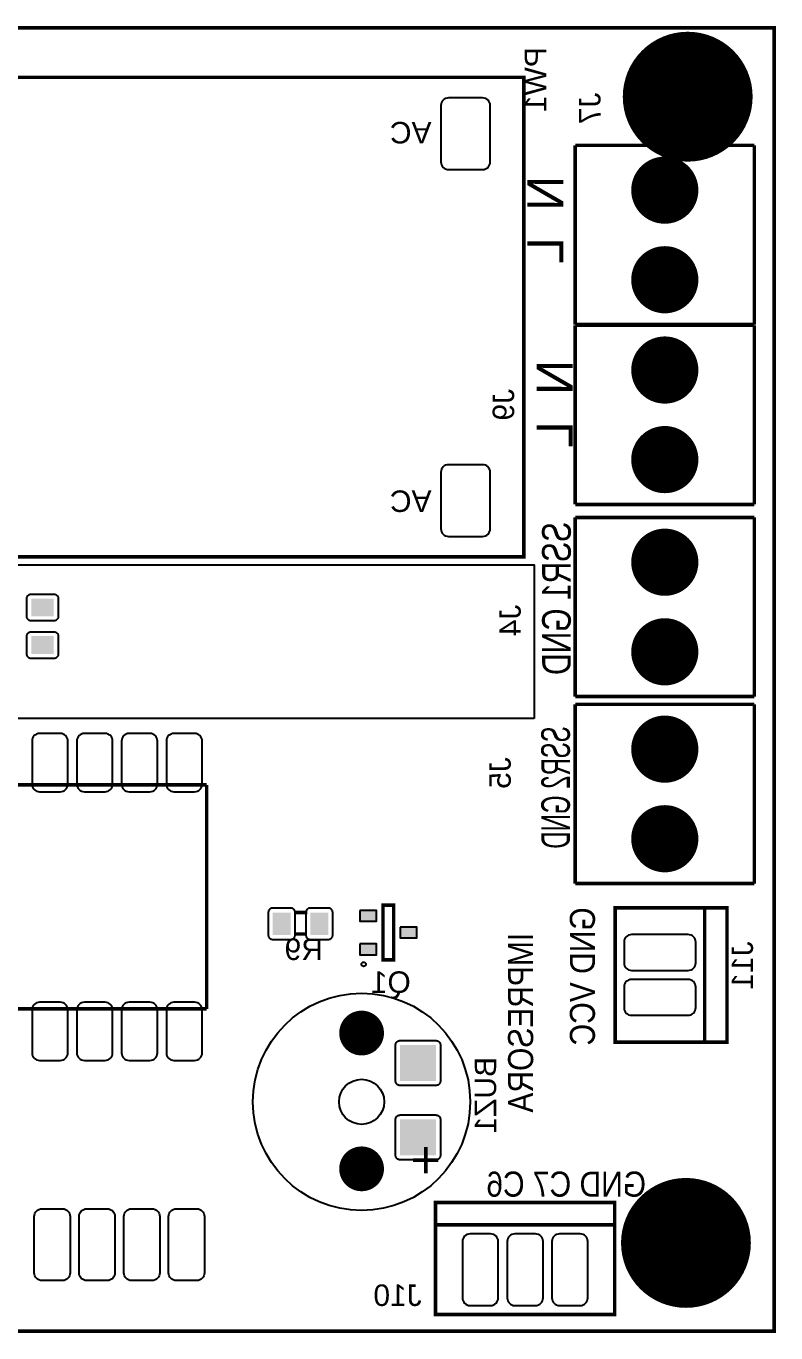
# Model space of a CAD drawing. Header units: inches. Extents: x -2.28 to 2.28, y -1.44 to 1.48.
# Drawn here: x 0.609 to 2.284, y -1.441 to 1.477 of the extents above; entities that cross this region are included whole.
import ezdxf

# ---------------------------------------------------------------- set-up
doc = ezdxf.new("R2010")
doc.units = ezdxf.units.IN
doc.layers.get('0').update_dxf_attribs({"linetype": 'CONTINUOUS'})

# ---------------------------------------------------------------- blocks, each defined once
blk = doc.blocks.new('RPAD')
blk.add_trace([(-0.5, -0.5), (-0.5, 0.5), (0.5, -0.5), (0.5, 0.5)])
blk = doc.blocks.new('EPAD')
at = {"const_width": 0.5}
blk.add_lwpolyline([(-0.25, 0, 1), (0.25, 0, 1)], format="xyb", close=True, dxfattribs=at)

msp = doc.modelspace()

# ---------------------------------------------------------------- linework, layer by layer
for points, const_width in [([(-2.271654, -1.436724), (2.279528, -1.436724), (2.279528, 1.472724), (-2.271654, 1.472724), (-2.271654, -1.436724)], 0.008), ([(-2.271654, -1.436724), (2.279528, -1.436724), (2.279528, 1.472724), (-2.271654, 1.472724), (-2.271654, -1.436724)], 0.008), ([(-2.271654, -1.436724), (2.279528, -1.436724), (2.279528, 1.472724), (-2.271654, 1.472724), (-2.271654, -1.436724)], 0.008), ([(-0.34252, 0.291622), (1.720472, 0.291622), (1.720472, 1.362488), (-0.34252, 1.362488), (-0.34252, 0.291622)], 0.008), ([(-0.34252, 0.291622), (1.720472, 0.291622), (1.720472, 1.362488), (-0.34252, 1.362488), (-0.34252, 0.291622)], 0.008), ([(-0.34252, 0.291622), (1.720472, 0.291622), (1.720472, 1.362488), (-0.34252, 1.362488), (-0.34252, 0.291622)], 0.008), ([(2.235433, 1.21052), (1.835433, 1.21052)], 0.008), ([(1.835433, 0.81052), (1.835433, 1.21052)], 0.008), ([(2.235433, 1.21052), (1.835433, 1.21052)], 0.008), ([(1.835433, 0.81052), (1.835433, 1.21052)], 0.008), ([(2.235433, 1.21052), (1.835433, 1.21052)], 0.008), ([(1.835433, 0.81052), (1.835433, 1.21052)], 0.008), ([(2.235433, 0.81052), (2.235433, 1.21052)], 0.008), ([(2.235433, 0.81052), (2.235433, 1.21052)], 0.008), ([(2.235433, 0.81052), (2.235433, 1.21052)], 0.008), ([(2.235433, 0.81052), (1.835433, 0.81052)], 0.008), ([(2.235433, 0.81052), (1.835433, 0.81052)], 0.008), ([(2.235433, 0.81052), (1.835433, 0.81052)], 0.008), ([(2.235433, 0.808945), (1.835433, 0.808945)], 0.008), ([(1.835433, 0.408945), (1.835433, 0.808945)], 0.008), ([(2.235433, 0.808945), (1.835433, 0.808945)], 0.008), ([(1.835433, 0.408945), (1.835433, 0.808945)], 0.008), ([(2.235433, 0.808945), (1.835433, 0.808945)], 0.008), ([(1.835433, 0.408945), (1.835433, 0.808945)], 0.008), ([(2.235433, 0.408945), (2.235433, 0.808945)], 0.008), ([(2.235433, 0.408945), (2.235433, 0.808945)], 0.008), ([(2.235433, 0.408945), (2.235433, 0.808945)], 0.008), ([(2.235433, 0.408945), (1.835433, 0.408945)], 0.008), ([(2.235433, 0.408945), (1.835433, 0.408945)], 0.008), ([(2.235433, 0.408945), (1.835433, 0.408945)], 0.008), ([(1.835433, 0.379811), (2.235433, 0.379811)], 0.008), ([(1.835433, 0.379811), (1.835433, -0.020189)], 0.008), ([(1.835433, 0.379811), (2.235433, 0.379811)], 0.008), ([(1.835433, 0.379811), (1.835433, -0.020189)], 0.008), ([(1.835433, 0.379811), (2.235433, 0.379811)], 0.008), ([(1.835433, 0.379811), (1.835433, -0.020189)], 0.008), ([(2.235433, 0.379811), (2.235433, -0.020189)], 0.008), ([(2.235433, 0.379811), (2.235433, -0.020189)], 0.008), ([(2.235433, 0.379811), (2.235433, -0.020189)], 0.008), ([(1.835433, -0.020189), (2.235433, -0.020189)], 0.008), ([(1.835433, -0.020189), (2.235433, -0.020189)], 0.008), ([(1.835433, -0.020189), (2.235433, -0.020189)], 0.008), ([(1.835433, -0.037512), (2.235433, -0.037512)], 0.008), ([(1.835433, -0.037512), (1.835433, -0.437512)], 0.008), ([(1.835433, -0.037512), (2.235433, -0.037512)], 0.008), ([(1.835433, -0.037512), (1.835433, -0.437512)], 0.008), ([(1.835433, -0.037512), (2.235433, -0.037512)], 0.008), ([(1.835433, -0.037512), (1.835433, -0.437512)], 0.008), ([(2.235433, -0.037512), (2.235433, -0.437512)], 0.008), ([(2.235433, -0.037512), (2.235433, -0.437512)], 0.008), ([(2.235433, -0.037512), (2.235433, -0.437512)], 0.008), ([(-0.987795, -0.217433), (1.012205, -0.217433)], 0.008), ([(-0.987795, -0.217433), (1.012205, -0.217433)], 0.008), ([(-0.987795, -0.217433), (1.012205, -0.217433)], 0.008), ([(1.012205, -0.717433), (1.012205, -0.217433)], 0.008), ([(1.012205, -0.717433), (1.012205, -0.217433)], 0.008), ([(1.012205, -0.717433), (1.012205, -0.217433)], 0.008), ([(1.835433, -0.437512), (2.235433, -0.437512)], 0.008), ([(1.835433, -0.437512), (2.235433, -0.437512)], 0.008), ([(1.835433, -0.437512), (2.235433, -0.437512)], 0.008), ([(1.406157, -0.485937), (1.42978, -0.485937), (1.42978, -0.607984), (1.406157, -0.607984), (1.406157, -0.485937)], 0.007874), ([(1.406157, -0.485937), (1.42978, -0.485937), (1.42978, -0.607984), (1.406157, -0.607984), (1.406157, -0.485937)], 0.007874), ([(1.406157, -0.485937), (1.42978, -0.485937), (1.42978, -0.607984), (1.406157, -0.607984), (1.406157, -0.485937)], 0.007874), ([(1.924433, -0.791661), (2.174433, -0.791661), (2.174433, -0.491661), (1.924433, -0.491661), (1.924433, -0.791661)], 0.008), ([(1.924433, -0.791661), (2.174433, -0.791661), (2.174433, -0.491661), (1.924433, -0.491661), (1.924433, -0.791661)], 0.008), ([(1.924433, -0.791661), (2.174433, -0.791661), (2.174433, -0.491661), (1.924433, -0.491661), (1.924433, -0.791661)], 0.008), ([(2.124433, -0.791661), (2.124433, -0.491661)], 0.008), ([(2.124433, -0.791661), (2.124433, -0.491661)], 0.008), ([(2.124433, -0.791661), (2.124433, -0.491661)], 0.008), ([(1.20878, -0.502276), (1.23678, -0.502276)], 0.008), ([(1.20878, -0.502276), (1.23678, -0.502276)], 0.008), ([(1.20878, -0.502276), (1.23678, -0.502276)], 0.008), ([(1.20878, -0.550276), (1.23578, -0.550276)], 0.008), ([(1.20878, -0.550276), (1.23578, -0.550276)], 0.008), ([(1.20878, -0.550276), (1.23578, -0.550276)], 0.008), ([(-0.987795, -0.717433), (1.012205, -0.717433)], 0.008), ([(-0.987795, -0.717433), (1.012205, -0.717433)], 0.008), ([(-0.987795, -0.717433), (1.012205, -0.717433)], 0.008), ([(1.523433, -1.399661), (1.923433, -1.399661), (1.923433, -1.149661), (1.523433, -1.149661), (1.523433, -1.399661)], 0.008), ([(1.523433, -1.399661), (1.923433, -1.399661), (1.923433, -1.149661), (1.523433, -1.149661), (1.523433, -1.399661)], 0.008), ([(1.523433, -1.399661), (1.923433, -1.399661), (1.923433, -1.149661), (1.523433, -1.149661), (1.523433, -1.399661)], 0.008), ([(1.923433, -1.199661), (1.523433, -1.199661)], 0.008), ([(1.923433, -1.199661), (1.523433, -1.199661)], 0.008), ([(1.923433, -1.199661), (1.523433, -1.199661)], 0.008)]:
    msp.add_lwpolyline(points, dxfattribs=dict(const_width=const_width))
for points in [[(1.552551, 1.156504), (1.628551, 1.156504), (1.632027, 1.156842), (1.635241, 1.157815), (1.638132, 1.159361), (1.640637, 1.161418), (1.642694, 1.163923), (1.64424, 1.166814), (1.645213, 1.170028), (1.645551, 1.173504), (1.645551, 1.299504), (1.645213, 1.30298), (1.64424, 1.306194), (1.642694, 1.309085), (1.640637, 1.31159), (1.638132, 1.313646), (1.635241, 1.315193), (1.632027, 1.316166), (1.628551, 1.316504), (1.552551, 1.316504), (1.549075, 1.316166), (1.545861, 1.315193), (1.54297, 1.313646), (1.540465, 1.31159), (1.538409, 1.309085), (1.536863, 1.306194), (1.535889, 1.30298), (1.535551, 1.299504), (1.535551, 1.173504), (1.535889, 1.170028), (1.536863, 1.166814), (1.538409, 1.163923), (1.540465, 1.161418), (1.54297, 1.159361), (1.545861, 1.157815), (1.549075, 1.156842), (1.552551, 1.156504)], [(1.552551, 0.337606), (1.628551, 0.337606), (1.632027, 0.337944), (1.635241, 0.338918), (1.638132, 0.340464), (1.640637, 0.34252), (1.642694, 0.345025), (1.64424, 0.347916), (1.645213, 0.35113), (1.645551, 0.354606), (1.645551, 0.480606), (1.645213, 0.484082), (1.64424, 0.487296), (1.642694, 0.490187), (1.640637, 0.492692), (1.638132, 0.494749), (1.635241, 0.496295), (1.632027, 0.497268), (1.628551, 0.497606), (1.552551, 0.497606), (1.549075, 0.497268), (1.545861, 0.496295), (1.54297, 0.494749), (1.540465, 0.492692), (1.538409, 0.490187), (1.536863, 0.487296), (1.535889, 0.484082), (1.535551, 0.480606), (1.535551, 0.354606), (1.535889, 0.35113), (1.536863, 0.347916), (1.538409, 0.345025), (1.540465, 0.34252), (1.54297, 0.340464), (1.545861, 0.338918), (1.549075, 0.337944), (1.552551, 0.337606)], [(0.610669, 0.158772), (0.610669, 0.198772), (0.61072, 0.199811), (0.610868, 0.200816), (0.61111, 0.201783), (0.611441, 0.202707), (0.611856, 0.203583), (0.61235, 0.204407), (0.61292, 0.205175), (0.61356, 0.205881), (0.614266, 0.206521), (0.615033, 0.207091), (0.615857, 0.207585), (0.616734, 0.208), (0.617658, 0.208331), (0.618625, 0.208573), (0.61963, 0.208721), (0.620669, 0.208772), (0.670669, 0.208772), (0.671709, 0.208721), (0.672714, 0.208573), (0.673681, 0.208331), (0.674605, 0.208), (0.675481, 0.207585), (0.676305, 0.207091), (0.677072, 0.206521), (0.677779, 0.205881), (0.678419, 0.205175), (0.678988, 0.204407), (0.679483, 0.203583), (0.679898, 0.202707), (0.680228, 0.201783), (0.68047, 0.200816), (0.680619, 0.199811), (0.680669, 0.198772), (0.680669, 0.158772), (0.680619, 0.157732), (0.68047, 0.156727), (0.680228, 0.15576), (0.679898, 0.154836), (0.679483, 0.15396), (0.678988, 0.153136), (0.678419, 0.152368), (0.677779, 0.151662), (0.677072, 0.151022), (0.676305, 0.150453), (0.675481, 0.149958), (0.674605, 0.149543), (0.673681, 0.149213), (0.672714, 0.14897), (0.671709, 0.148822), (0.670669, 0.148772), (0.620669, 0.148772), (0.61963, 0.148822), (0.618625, 0.14897), (0.617658, 0.149213), (0.616734, 0.149543), (0.615857, 0.149958), (0.615033, 0.150453), (0.614266, 0.151022), (0.61356, 0.151662), (0.61292, 0.152368), (0.61235, 0.153136), (0.611856, 0.15396), (0.611441, 0.154836), (0.61111, 0.15576), (0.610868, 0.156727), (0.61072, 0.157732), (0.610669, 0.158772)], [(0.610669, 0.074772), (0.610669, 0.114772), (0.61072, 0.115811), (0.610868, 0.116816), (0.61111, 0.117783), (0.611441, 0.118707), (0.611856, 0.119583), (0.61235, 0.120407), (0.61292, 0.121175), (0.61356, 0.121881), (0.614266, 0.122521), (0.615033, 0.123091), (0.615857, 0.123585), (0.616734, 0.124), (0.617658, 0.124331), (0.618625, 0.124573), (0.61963, 0.124721), (0.620669, 0.124772), (0.670669, 0.124772), (0.671709, 0.124721), (0.672714, 0.124573), (0.673681, 0.124331), (0.674605, 0.124), (0.675481, 0.123585), (0.676305, 0.123091), (0.677072, 0.122521), (0.677779, 0.121881), (0.678419, 0.121175), (0.678988, 0.120407), (0.679483, 0.119583), (0.679898, 0.118707), (0.680228, 0.117783), (0.68047, 0.116816), (0.680619, 0.115811), (0.680669, 0.114772), (0.680669, 0.074772), (0.680619, 0.073732), (0.68047, 0.072727), (0.680228, 0.07176), (0.679898, 0.070836), (0.679483, 0.06996), (0.678988, 0.069136), (0.678419, 0.068368), (0.677779, 0.067662), (0.677072, 0.067022), (0.676305, 0.066453), (0.675481, 0.065958), (0.674605, 0.065543), (0.673681, 0.065213), (0.672714, 0.06497), (0.671709, 0.064822), (0.670669, 0.064772), (0.620669, 0.064772), (0.61963, 0.064822), (0.618625, 0.06497), (0.617658, 0.065213), (0.616734, 0.065543), (0.615857, 0.065958), (0.615033, 0.066453), (0.614266, 0.067022), (0.61356, 0.067662), (0.61292, 0.068368), (0.61235, 0.069136), (0.611856, 0.06996), (0.611441, 0.070836), (0.61111, 0.07176), (0.610868, 0.072727), (0.61072, 0.073732), (0.610669, 0.074772)], [(0.639205, -0.232433), (0.685205, -0.232433), (0.688681, -0.232095), (0.691895, -0.231122), (0.694786, -0.229576), (0.697291, -0.227519), (0.699347, -0.225014), (0.700893, -0.222123), (0.701867, -0.218909), (0.702205, -0.215433), (0.702205, -0.119433), (0.701867, -0.115957), (0.700893, -0.112743), (0.699347, -0.109852), (0.697291, -0.107347), (0.694786, -0.105291), (0.691895, -0.103744), (0.688681, -0.102771), (0.685205, -0.102433), (0.639205, -0.102433), (0.635729, -0.102771), (0.632515, -0.103744), (0.629624, -0.105291), (0.627119, -0.107347), (0.625062, -0.109852), (0.623516, -0.112743), (0.622543, -0.115957), (0.622205, -0.119433), (0.622205, -0.215433), (0.622543, -0.218909), (0.623516, -0.222123), (0.625062, -0.225014), (0.627119, -0.227519), (0.629624, -0.229576), (0.632515, -0.231122), (0.635729, -0.232095), (0.639205, -0.232433)], [(0.739205, -0.232433), (0.785205, -0.232433), (0.788681, -0.232095), (0.791895, -0.231122), (0.794786, -0.229576), (0.797291, -0.227519), (0.799347, -0.225014), (0.800893, -0.222123), (0.801867, -0.218909), (0.802205, -0.215433), (0.802205, -0.119433), (0.801867, -0.115957), (0.800893, -0.112743), (0.799347, -0.109852), (0.797291, -0.107347), (0.794786, -0.105291), (0.791895, -0.103744), (0.788681, -0.102771), (0.785205, -0.102433), (0.739205, -0.102433), (0.735729, -0.102771), (0.732515, -0.103744), (0.729624, -0.105291), (0.727119, -0.107347), (0.725062, -0.109852), (0.723516, -0.112743), (0.722543, -0.115957), (0.722205, -0.119433), (0.722205, -0.215433), (0.722543, -0.218909), (0.723516, -0.222123), (0.725062, -0.225014), (0.727119, -0.227519), (0.729624, -0.229576), (0.732515, -0.231122), (0.735729, -0.232095), (0.739205, -0.232433)], [(0.839205, -0.232433), (0.885205, -0.232433), (0.888681, -0.232095), (0.891895, -0.231122), (0.894786, -0.229576), (0.897291, -0.227519), (0.899347, -0.225014), (0.900893, -0.222123), (0.901867, -0.218909), (0.902205, -0.215433), (0.902205, -0.119433), (0.901867, -0.115957), (0.900893, -0.112743), (0.899347, -0.109852), (0.897291, -0.107347), (0.894786, -0.105291), (0.891895, -0.103744), (0.888681, -0.102771), (0.885205, -0.102433), (0.839205, -0.102433), (0.835729, -0.102771), (0.832515, -0.103744), (0.829624, -0.105291), (0.827119, -0.107347), (0.825062, -0.109852), (0.823516, -0.112743), (0.822543, -0.115957), (0.822205, -0.119433), (0.822205, -0.215433), (0.822543, -0.218909), (0.823516, -0.222123), (0.825062, -0.225014), (0.827119, -0.227519), (0.829624, -0.229576), (0.832515, -0.231122), (0.835729, -0.232095), (0.839205, -0.232433)], [(0.939205, -0.232433), (0.985205, -0.232433), (0.988681, -0.232095), (0.991895, -0.231122), (0.994786, -0.229576), (0.997291, -0.227519), (0.999347, -0.225014), (1.000893, -0.222123), (1.001867, -0.218909), (1.002205, -0.215433), (1.002205, -0.119433), (1.001867, -0.115957), (1.000893, -0.112743), (0.999347, -0.109852), (0.997291, -0.107347), (0.994786, -0.105291), (0.991895, -0.103744), (0.988681, -0.102771), (0.985205, -0.102433), (0.939205, -0.102433), (0.935729, -0.102771), (0.932515, -0.103744), (0.929624, -0.105291), (0.927119, -0.107347), (0.925062, -0.109852), (0.923516, -0.112743), (0.922543, -0.115957), (0.922205, -0.119433), (0.922205, -0.215433), (0.922543, -0.218909), (0.923516, -0.222123), (0.925062, -0.225014), (0.927119, -0.227519), (0.929624, -0.229576), (0.932515, -0.231122), (0.935729, -0.232095), (0.939205, -0.232433)], [(1.15978, -0.562276), (1.19978, -0.562276), (1.200819, -0.562225), (1.201824, -0.562077), (1.202791, -0.561835), (1.203715, -0.561504), (1.204591, -0.561089), (1.205415, -0.560594), (1.206183, -0.560025), (1.206889, -0.559385), (1.207529, -0.558679), (1.208098, -0.557911), (1.208593, -0.557087), (1.209008, -0.556211), (1.209339, -0.555287), (1.209581, -0.55432), (1.209729, -0.553315), (1.20978, -0.552276), (1.20978, -0.502276), (1.209729, -0.501236), (1.209581, -0.500231), (1.209339, -0.499264), (1.209008, -0.49834), (1.208593, -0.497464), (1.208098, -0.49664), (1.207529, -0.495872), (1.206889, -0.495166), (1.206183, -0.494526), (1.205415, -0.493957), (1.204591, -0.493462), (1.203715, -0.493047), (1.202791, -0.492717), (1.201824, -0.492474), (1.200819, -0.492326), (1.19978, -0.492276), (1.15978, -0.492276), (1.15874, -0.492326), (1.157735, -0.492474), (1.156768, -0.492717), (1.155844, -0.493047), (1.154968, -0.493462), (1.154144, -0.493957), (1.153376, -0.494526), (1.15267, -0.495166), (1.15203, -0.495872), (1.151461, -0.49664), (1.150966, -0.497464), (1.150551, -0.49834), (1.15022, -0.499264), (1.149978, -0.500231), (1.14983, -0.501236), (1.14978, -0.502276), (1.14978, -0.552276), (1.14983, -0.553315), (1.149978, -0.55432), (1.15022, -0.555287), (1.150551, -0.556211), (1.150966, -0.557087), (1.151461, -0.557911), (1.15203, -0.558679), (1.15267, -0.559385), (1.153376, -0.560025), (1.154144, -0.560594), (1.154968, -0.561089), (1.155844, -0.561504), (1.156768, -0.561835), (1.157735, -0.562077), (1.15874, -0.562225), (1.15978, -0.562276)], [(1.24378, -0.562276), (1.28378, -0.562276), (1.284819, -0.562225), (1.285824, -0.562077), (1.286791, -0.561835), (1.287715, -0.561504), (1.288591, -0.561089), (1.289415, -0.560594), (1.290183, -0.560025), (1.290889, -0.559385), (1.291529, -0.558679), (1.292098, -0.557911), (1.292593, -0.557087), (1.293008, -0.556211), (1.293339, -0.555287), (1.293581, -0.55432), (1.293729, -0.553315), (1.29378, -0.552276), (1.29378, -0.502276), (1.293729, -0.501236), (1.293581, -0.500231), (1.293339, -0.499264), (1.293008, -0.49834), (1.292593, -0.497464), (1.292098, -0.49664), (1.291529, -0.495872), (1.290889, -0.495166), (1.290183, -0.494526), (1.289415, -0.493957), (1.288591, -0.493462), (1.287715, -0.493047), (1.286791, -0.492717), (1.285824, -0.492474), (1.284819, -0.492326), (1.28378, -0.492276), (1.24378, -0.492276), (1.24274, -0.492326), (1.241735, -0.492474), (1.240768, -0.492717), (1.239844, -0.493047), (1.238968, -0.493462), (1.238144, -0.493957), (1.237376, -0.494526), (1.23667, -0.495166), (1.23603, -0.495872), (1.235461, -0.49664), (1.234966, -0.497464), (1.234551, -0.49834), (1.23422, -0.499264), (1.233978, -0.500231), (1.23383, -0.501236), (1.23378, -0.502276), (1.23378, -0.552276), (1.23383, -0.553315), (1.233978, -0.55432), (1.23422, -0.555287), (1.234551, -0.556211), (1.234966, -0.557087), (1.235461, -0.557911), (1.23603, -0.558679), (1.23667, -0.559385), (1.237376, -0.560025), (1.238144, -0.560594), (1.238968, -0.561089), (1.239844, -0.561504), (1.240768, -0.561835), (1.241735, -0.562077), (1.24274, -0.562225), (1.24378, -0.562276)], [(1.354193, -0.497559), (1.354193, -0.521559), (1.391193, -0.521559), (1.391193, -0.497559), (1.354193, -0.497559)], [(1.444744, -0.534961), (1.444744, -0.558961), (1.481744, -0.558961), (1.481744, -0.534961), (1.444744, -0.534961)], [(2.104433, -0.614661), (2.104433, -0.568661), (2.104094, -0.565185), (2.103121, -0.561971), (2.101575, -0.55908), (2.099519, -0.556576), (2.097014, -0.554519), (2.094123, -0.552973), (2.090909, -0.552), (2.087433, -0.551661), (1.961433, -0.551661), (1.957957, -0.552), (1.954743, -0.552973), (1.951852, -0.554519), (1.949347, -0.556576), (1.94729, -0.55908), (1.945744, -0.561971), (1.944771, -0.565185), (1.944433, -0.568661), (1.944433, -0.614661), (1.944771, -0.618137), (1.945744, -0.621352), (1.94729, -0.624243), (1.949347, -0.626747), (1.951852, -0.628804), (1.954743, -0.63035), (1.957957, -0.631323), (1.961433, -0.631661), (2.087433, -0.631661), (2.090909, -0.631323), (2.094123, -0.63035), (2.097014, -0.628804), (2.099519, -0.626747), (2.101575, -0.624243), (2.103121, -0.621352), (2.104094, -0.618137), (2.104433, -0.614661)], [(1.354193, -0.572362), (1.354193, -0.596362), (1.391193, -0.596362), (1.391193, -0.572362), (1.354193, -0.572362)], [(2.104433, -0.714661), (2.104433, -0.668661), (2.104094, -0.665185), (2.103121, -0.661971), (2.101575, -0.65908), (2.099519, -0.656576), (2.097014, -0.654519), (2.094123, -0.652973), (2.090909, -0.652), (2.087433, -0.651661), (1.961433, -0.651661), (1.957957, -0.652), (1.954743, -0.652973), (1.951852, -0.654519), (1.949347, -0.656576), (1.94729, -0.65908), (1.945744, -0.661971), (1.944771, -0.665185), (1.944433, -0.668661), (1.944433, -0.714661), (1.944771, -0.718137), (1.945744, -0.721352), (1.94729, -0.724243), (1.949347, -0.726747), (1.951852, -0.728804), (1.954743, -0.73035), (1.957957, -0.731323), (1.961433, -0.731661), (2.087433, -0.731661), (2.090909, -0.731323), (2.094123, -0.73035), (2.097014, -0.728804), (2.099519, -0.726747), (2.101575, -0.724243), (2.103121, -0.721352), (2.104094, -0.718137), (2.104433, -0.714661)], [(0.685205, -0.702433), (0.639205, -0.702433), (0.635729, -0.702771), (0.632515, -0.703744), (0.629624, -0.705291), (0.627119, -0.707347), (0.625062, -0.709852), (0.623516, -0.712743), (0.622543, -0.715957), (0.622205, -0.719433), (0.622205, -0.815433), (0.622543, -0.818909), (0.623516, -0.822123), (0.625062, -0.825014), (0.627119, -0.827519), (0.629624, -0.829576), (0.632515, -0.831122), (0.635729, -0.832095), (0.639205, -0.832433), (0.685205, -0.832433), (0.688681, -0.832095), (0.691895, -0.831122), (0.694786, -0.829576), (0.697291, -0.827519), (0.699347, -0.825014), (0.700893, -0.822123), (0.701867, -0.818909), (0.702205, -0.815433), (0.702205, -0.719433), (0.701867, -0.715957), (0.700893, -0.712743), (0.699347, -0.709852), (0.697291, -0.707347), (0.694786, -0.705291), (0.691895, -0.703744), (0.688681, -0.702771), (0.685205, -0.702433)], [(0.785205, -0.702433), (0.739205, -0.702433), (0.735729, -0.702771), (0.732515, -0.703744), (0.729624, -0.705291), (0.727119, -0.707347), (0.725062, -0.709852), (0.723516, -0.712743), (0.722543, -0.715957), (0.722205, -0.719433), (0.722205, -0.815433), (0.722543, -0.818909), (0.723516, -0.822123), (0.725062, -0.825014), (0.727119, -0.827519), (0.729624, -0.829576), (0.732515, -0.831122), (0.735729, -0.832095), (0.739205, -0.832433), (0.785205, -0.832433), (0.788681, -0.832095), (0.791895, -0.831122), (0.794786, -0.829576), (0.797291, -0.827519), (0.799347, -0.825014), (0.800893, -0.822123), (0.801867, -0.818909), (0.802205, -0.815433), (0.802205, -0.719433), (0.801867, -0.715957), (0.800893, -0.712743), (0.799347, -0.709852), (0.797291, -0.707347), (0.794786, -0.705291), (0.791895, -0.703744), (0.788681, -0.702771), (0.785205, -0.702433)], [(0.885205, -0.702433), (0.839205, -0.702433), (0.835729, -0.702771), (0.832515, -0.703744), (0.829624, -0.705291), (0.827119, -0.707347), (0.825062, -0.709852), (0.823516, -0.712743), (0.822543, -0.715957), (0.822205, -0.719433), (0.822205, -0.815433), (0.822543, -0.818909), (0.823516, -0.822123), (0.825062, -0.825014), (0.827119, -0.827519), (0.829624, -0.829576), (0.832515, -0.831122), (0.835729, -0.832095), (0.839205, -0.832433), (0.885205, -0.832433), (0.888681, -0.832095), (0.891895, -0.831122), (0.894786, -0.829576), (0.897291, -0.827519), (0.899347, -0.825014), (0.900893, -0.822123), (0.901867, -0.818909), (0.902205, -0.815433), (0.902205, -0.719433), (0.901867, -0.715957), (0.900893, -0.712743), (0.899347, -0.709852), (0.897291, -0.707347), (0.894786, -0.705291), (0.891895, -0.703744), (0.888681, -0.702771), (0.885205, -0.702433)], [(0.985205, -0.702433), (0.939205, -0.702433), (0.935729, -0.702771), (0.932515, -0.703744), (0.929624, -0.705291), (0.927119, -0.707347), (0.925062, -0.709852), (0.923516, -0.712743), (0.922543, -0.715957), (0.922205, -0.719433), (0.922205, -0.815433), (0.922543, -0.818909), (0.923516, -0.822123), (0.925062, -0.825014), (0.927119, -0.827519), (0.929624, -0.829576), (0.932515, -0.831122), (0.935729, -0.832095), (0.939205, -0.832433), (0.985205, -0.832433), (0.988681, -0.832095), (0.991895, -0.831122), (0.994786, -0.829576), (0.997291, -0.827519), (0.999347, -0.825014), (1.000893, -0.822123), (1.001867, -0.818909), (1.002205, -0.815433), (1.002205, -0.719433), (1.001867, -0.715957), (1.000893, -0.712743), (0.999347, -0.709852), (0.997291, -0.707347), (0.994786, -0.705291), (0.991895, -0.703744), (0.988681, -0.702771), (0.985205, -0.702433)], [(1.534252, -0.798299), (1.534252, -0.878299), (1.534202, -0.879339), (1.534053, -0.880344), (1.533811, -0.881311), (1.53348, -0.882235), (1.533066, -0.883111), (1.532571, -0.883935), (1.532002, -0.884703), (1.531361, -0.885409), (1.530655, -0.886049), (1.529888, -0.886618), (1.529064, -0.887113), (1.528187, -0.887528), (1.527263, -0.887858), (1.526296, -0.8881), (1.525291, -0.888249), (1.524252, -0.888299), (1.444252, -0.888299), (1.443213, -0.888249), (1.442207, -0.8881), (1.441241, -0.887858), (1.440317, -0.887528), (1.43944, -0.887113), (1.438616, -0.886618), (1.437849, -0.886049), (1.437143, -0.885409), (1.436502, -0.884703), (1.435933, -0.883935), (1.435438, -0.883111), (1.435024, -0.882235), (1.434693, -0.881311), (1.434451, -0.880344), (1.434302, -0.879339), (1.434252, -0.878299), (1.434252, -0.798299), (1.434302, -0.79726), (1.434451, -0.796255), (1.434693, -0.795288), (1.435024, -0.794364), (1.435438, -0.793487), (1.435933, -0.792663), (1.436502, -0.791896), (1.437143, -0.79119), (1.437849, -0.79055), (1.438616, -0.78998), (1.43944, -0.789486), (1.440317, -0.789071), (1.441241, -0.78874), (1.442207, -0.788498), (1.443213, -0.78835), (1.444252, -0.788299), (1.524252, -0.788299), (1.525291, -0.78835), (1.526296, -0.788498), (1.527263, -0.78874), (1.528187, -0.789071), (1.529064, -0.789486), (1.529888, -0.78998), (1.530655, -0.79055), (1.531361, -0.79119), (1.532002, -0.791896), (1.532571, -0.792663), (1.533066, -0.793487), (1.53348, -0.794364), (1.533811, -0.795288), (1.534053, -0.796255), (1.534202, -0.79726), (1.534252, -0.798299)], [(1.534252, -0.964299), (1.534252, -1.044299), (1.534202, -1.045339), (1.534053, -1.046344), (1.533811, -1.047311), (1.53348, -1.048235), (1.533066, -1.049111), (1.532571, -1.049935), (1.532002, -1.050703), (1.531361, -1.051409), (1.530655, -1.052049), (1.529888, -1.052618), (1.529064, -1.053113), (1.528187, -1.053528), (1.527263, -1.053858), (1.526296, -1.0541), (1.525291, -1.054249), (1.524252, -1.054299), (1.444252, -1.054299), (1.443213, -1.054249), (1.442207, -1.0541), (1.441241, -1.053858), (1.440317, -1.053528), (1.43944, -1.053113), (1.438616, -1.052618), (1.437849, -1.052049), (1.437143, -1.051409), (1.436502, -1.050703), (1.435933, -1.049935), (1.435438, -1.049111), (1.435024, -1.048235), (1.434693, -1.047311), (1.434451, -1.046344), (1.434302, -1.045339), (1.434252, -1.044299), (1.434252, -0.964299), (1.434302, -0.96326), (1.434451, -0.962255), (1.434693, -0.961288), (1.435024, -0.960364), (1.435438, -0.959487), (1.435933, -0.958663), (1.436502, -0.957896), (1.437143, -0.95719), (1.437849, -0.95655), (1.438616, -0.95598), (1.43944, -0.955486), (1.440317, -0.955071), (1.441241, -0.95474), (1.442207, -0.954498), (1.443213, -0.95435), (1.444252, -0.954299), (1.524252, -0.954299), (1.525291, -0.95435), (1.526296, -0.954498), (1.527263, -0.95474), (1.528187, -0.955071), (1.529064, -0.955486), (1.529888, -0.95598), (1.530655, -0.95655), (1.531361, -0.95719), (1.532002, -0.957896), (1.532571, -0.958663), (1.533066, -0.959487), (1.53348, -0.960364), (1.533811, -0.961288), (1.534053, -0.962255), (1.534202, -0.96326), (1.534252, -0.964299)], [(0.690307, -1.323811), (0.644307, -1.323811), (0.640831, -1.323473), (0.637617, -1.3225), (0.634726, -1.320954), (0.632221, -1.318897), (0.630165, -1.316392), (0.628619, -1.313501), (0.627645, -1.310287), (0.627307, -1.306811), (0.627307, -1.180811), (0.627645, -1.177335), (0.628619, -1.174121), (0.630165, -1.17123), (0.632221, -1.168725), (0.634726, -1.166669), (0.637617, -1.165122), (0.640831, -1.164149), (0.644307, -1.163811), (0.690307, -1.163811), (0.693783, -1.164149), (0.696997, -1.165122), (0.699888, -1.166669), (0.702393, -1.168725), (0.70445, -1.17123), (0.705996, -1.174121), (0.706969, -1.177335), (0.707307, -1.180811), (0.707307, -1.306811), (0.706969, -1.310287), (0.705996, -1.313501), (0.70445, -1.316392), (0.702393, -1.318897), (0.699888, -1.320954), (0.696997, -1.3225), (0.693783, -1.323473), (0.690307, -1.323811)], [(0.790307, -1.323811), (0.744307, -1.323811), (0.740831, -1.323473), (0.737617, -1.3225), (0.734726, -1.320954), (0.732221, -1.318897), (0.730165, -1.316392), (0.728619, -1.313501), (0.727645, -1.310287), (0.727307, -1.306811), (0.727307, -1.180811), (0.727645, -1.177335), (0.728619, -1.174121), (0.730165, -1.17123), (0.732221, -1.168725), (0.734726, -1.166669), (0.737617, -1.165122), (0.740831, -1.164149), (0.744307, -1.163811), (0.790307, -1.163811), (0.793783, -1.164149), (0.796997, -1.165122), (0.799888, -1.166669), (0.802393, -1.168725), (0.80445, -1.17123), (0.805996, -1.174121), (0.806969, -1.177335), (0.807307, -1.180811), (0.807307, -1.306811), (0.806969, -1.310287), (0.805996, -1.313501), (0.80445, -1.316392), (0.802393, -1.318897), (0.799888, -1.320954), (0.796997, -1.3225), (0.793783, -1.323473), (0.790307, -1.323811)], [(0.890307, -1.323811), (0.844307, -1.323811), (0.840831, -1.323473), (0.837617, -1.3225), (0.834726, -1.320954), (0.832221, -1.318897), (0.830165, -1.316392), (0.828619, -1.313501), (0.827645, -1.310287), (0.827307, -1.306811), (0.827307, -1.180811), (0.827645, -1.177335), (0.828619, -1.174121), (0.830165, -1.17123), (0.832221, -1.168725), (0.834726, -1.166669), (0.837617, -1.165122), (0.840831, -1.164149), (0.844307, -1.163811), (0.890307, -1.163811), (0.893783, -1.164149), (0.896997, -1.165122), (0.899888, -1.166669), (0.902393, -1.168725), (0.90445, -1.17123), (0.905996, -1.174121), (0.906969, -1.177335), (0.907307, -1.180811), (0.907307, -1.306811), (0.906969, -1.310287), (0.905996, -1.313501), (0.90445, -1.316392), (0.902393, -1.318897), (0.899888, -1.320954), (0.896997, -1.3225), (0.893783, -1.323473), (0.890307, -1.323811)], [(0.990307, -1.323811), (0.944307, -1.323811), (0.940831, -1.323473), (0.937617, -1.3225), (0.934726, -1.320954), (0.932221, -1.318897), (0.930165, -1.316392), (0.928619, -1.313501), (0.927645, -1.310287), (0.927307, -1.306811), (0.927307, -1.180811), (0.927645, -1.177335), (0.928619, -1.174121), (0.930165, -1.17123), (0.932221, -1.168725), (0.934726, -1.166669), (0.937617, -1.165122), (0.940831, -1.164149), (0.944307, -1.163811), (0.990307, -1.163811), (0.993783, -1.164149), (0.996997, -1.165122), (0.999888, -1.166669), (1.002393, -1.168725), (1.00445, -1.17123), (1.005996, -1.174121), (1.006969, -1.177335), (1.007307, -1.180811), (1.007307, -1.306811), (1.006969, -1.310287), (1.005996, -1.313501), (1.00445, -1.316392), (1.002393, -1.318897), (0.999888, -1.320954), (0.996997, -1.3225), (0.993783, -1.323473), (0.990307, -1.323811)], [(1.646433, -1.219661), (1.600433, -1.219661), (1.596957, -1.22), (1.593743, -1.220973), (1.590852, -1.222519), (1.588347, -1.224576), (1.58629, -1.22708), (1.584744, -1.229971), (1.583771, -1.233185), (1.583433, -1.236661), (1.583433, -1.362661), (1.583771, -1.366137), (1.584744, -1.369352), (1.58629, -1.372243), (1.588347, -1.374747), (1.590852, -1.376804), (1.593743, -1.37835), (1.596957, -1.379323), (1.600433, -1.379661), (1.646433, -1.379661), (1.649909, -1.379323), (1.653123, -1.37835), (1.656014, -1.376804), (1.658519, -1.374747), (1.660575, -1.372243), (1.662121, -1.369352), (1.663094, -1.366137), (1.663433, -1.362661), (1.663433, -1.236661), (1.663094, -1.233185), (1.662121, -1.229971), (1.660575, -1.22708), (1.658519, -1.224576), (1.656014, -1.222519), (1.653123, -1.220973), (1.649909, -1.22), (1.646433, -1.219661)], [(1.746433, -1.219661), (1.700433, -1.219661), (1.696957, -1.22), (1.693743, -1.220973), (1.690852, -1.222519), (1.688347, -1.224576), (1.68629, -1.22708), (1.684744, -1.229971), (1.683771, -1.233185), (1.683433, -1.236661), (1.683433, -1.362661), (1.683771, -1.366137), (1.684744, -1.369352), (1.68629, -1.372243), (1.688347, -1.374747), (1.690852, -1.376804), (1.693743, -1.37835), (1.696957, -1.379323), (1.700433, -1.379661), (1.746433, -1.379661), (1.749909, -1.379323), (1.753123, -1.37835), (1.756014, -1.376804), (1.758519, -1.374747), (1.760575, -1.372243), (1.762121, -1.369352), (1.763094, -1.366137), (1.763433, -1.362661), (1.763433, -1.236661), (1.763094, -1.233185), (1.762121, -1.229971), (1.760575, -1.22708), (1.758519, -1.224576), (1.756014, -1.222519), (1.753123, -1.220973), (1.749909, -1.22), (1.746433, -1.219661)], [(1.846433, -1.219661), (1.800433, -1.219661), (1.796957, -1.22), (1.793743, -1.220973), (1.790852, -1.222519), (1.788347, -1.224576), (1.78629, -1.22708), (1.784744, -1.229971), (1.783771, -1.233185), (1.783433, -1.236661), (1.783433, -1.362661), (1.783771, -1.366137), (1.784744, -1.369352), (1.78629, -1.372243), (1.788347, -1.374747), (1.790852, -1.376804), (1.793743, -1.37835), (1.796957, -1.379323), (1.800433, -1.379661), (1.846433, -1.379661), (1.849909, -1.379323), (1.853123, -1.37835), (1.856014, -1.376804), (1.858519, -1.374747), (1.860575, -1.372243), (1.862121, -1.369352), (1.863094, -1.366137), (1.863433, -1.362661), (1.863433, -1.236661), (1.863094, -1.233185), (1.862121, -1.229971), (1.860575, -1.22708), (1.858519, -1.224576), (1.856014, -1.222519), (1.853123, -1.220973), (1.849909, -1.22), (1.846433, -1.219661)]]:
    msp.add_lwpolyline(points, close=True)
msp.add_lwpolyline([(1.743812, -0.069333), (0.465465, -0.069333), (0.465465, 0.274368), (1.743812, 0.274368), (1.743812, -0.069333)])
for centre, radius in [((1.36285, -0.617827), 0.004921), ((1.36285, -0.617827), 0.004921), ((1.36285, -0.617827), 0.004921), ((1.358268, -0.924913), 0.242565), ((1.358268, -0.924913), 0.242565), ((1.358268, -0.924913), 0.242565), ((1.358268, -0.924913), 0.050418), ((1.358268, -0.924913), 0.050418), ((1.358268, -0.924913), 0.050418)]:
    msp.add_circle(centre, radius)

# ---------------------------------------------------------------- block references
for p, xscale, yscale in [((2.086614, 1.319181), 0.29, 0.29), ((2.035433, 1.11052), 0.15, 0.15), ((2.035433, 0.91052), 0.15, 0.15), ((2.035433, 0.708945), 0.15, 0.15), ((2.035433, 0.508945), 0.15, 0.15), ((2.035433, 0.279811), 0.15, 0.15), ((2.035433, 0.079811), 0.15, 0.15), ((2.035433, -0.137512), 0.15, 0.15), ((2.035433, -0.337512), 0.15, 0.15), ((1.358268, -0.77137), 0.1, 0.1), ((1.358268, -1.07452), 0.1, 0.1), ((2.082677, -1.239874), 0.29, 0.29)]:
    msp.add_blockref('EPAD', p, dxfattribs=dict(xscale=xscale, yscale=yscale))
for p, xscale, yscale, rotation in [((0.645669, 0.178772), 0.04, 0.05, 90), ((0.645669, 0.094772), 0.04, 0.05, 90), ((1.17978, -0.527276), 0.04, 0.05, 180), ((1.26378, -0.527276), 0.04, 0.05, 180), ((1.372693, -0.509559), 0.024, 0.037, 90), ((1.463244, -0.546961), 0.024, 0.037, 90), ((1.372693, -0.584362), 0.024, 0.037, 90), ((1.484252, -0.838299), 0.08, 0.08, -90), ((1.484252, -1.004299), 0.08, 0.08, -90)]:
    msp.add_blockref('RPAD', p, dxfattribs=dict(xscale=xscale, yscale=yscale, rotation=rotation))

# ---------------------------------------------------------------- texts
at = {"text_generation_flag": 2}
for s, height, rotation, width, p in [('PW1', 0.048, 90, 1.041667, (1.770598, 1.429614)), ('PW1', 0.048, 90, 1.041667, (1.770598, 1.429614)), ('PW1', 0.048, 90, 1.041667, (1.770598, 1.429614)), ('J7', 0.048, 90, 1.041667, (1.891858, 1.328236)), ('J7', 0.048, 90, 1.041667, (1.891858, 1.328236)), ('J7', 0.048, 90, 1.041667, (1.891858, 1.328236)), ('J9', 0.048, 90, 1.041667, (1.698945, 0.666819)), ('J9', 0.048, 90, 1.041667, (1.698945, 0.666819)), ('J9', 0.048, 90, 1.041667, (1.698945, 0.666819)), ('SSR1 GND', 0.064, 90, 0.78125, (1.82544, 0.369865)), ('SSR1 GND', 0.064, 90, 0.78125, (1.82544, 0.369865)), ('SSR1 GND', 0.064, 90, 0.78125, (1.82544, 0.369865)), ('J4', 0.048, 90, 1.041667, (1.713725, 0.185032)), ('J4', 0.048, 90, 1.041667, (1.713725, 0.185032)), ('J4', 0.048, 90, 1.041667, (1.713725, 0.185032)), ('SSR2 GND', 0.064, 90, 0.625, (1.823566, -0.086308)), ('SSR2 GND', 0.064, 90, 0.625, (1.823566, -0.086308)), ('SSR2 GND', 0.064, 90, 0.625, (1.823566, -0.086308)), ('J5', 0.048, 90, 1.041667, (1.69137, -0.15548)), ('J5', 0.048, 90, 1.041667, (1.69137, -0.15548)), ('J5', 0.048, 90, 1.041667, (1.69137, -0.15548)), ('GND VCC', 0.056, 90, 0.892857, (1.879433, -0.490661)), ('GND VCC', 0.056, 90, 0.892857, (1.879433, -0.490661)), ('GND VCC', 0.056, 90, 0.892857, (1.879433, -0.490661)), ('IMPRESORA', 0.056, 90, 0.892857, (1.741433, -0.547661)), ('IMPRESORA', 0.056, 90, 0.892857, (1.741433, -0.547661)), ('IMPRESORA', 0.056, 90, 0.892857, (1.741433, -0.547661)), ('J11', 0.048, 90, 1.041667, (2.232433, -0.566661)), ('J11', 0.048, 90, 1.041667, (2.232433, -0.566661)), ('J11', 0.048, 90, 1.041667, (2.232433, -0.566661)), ('BUZ1', 0.048, 90, 1.041667, (1.658833, -0.824913)), ('BUZ1', 0.048, 90, 1.041667, (1.658833, -0.824913)), ('BUZ1', 0.048, 90, 1.041667, (1.658833, -0.824913)), ('+', 0.08, -90, 1.125, (1.462756, -1.090268)), ('+', 0.08, -90, 1.125, (1.462756, -1.090268)), ('+', 0.08, -90, 1.125, (1.462756, -1.090268))]:
    msp.add_text(s, height=height, rotation=rotation, dxfattribs=dict(at, width=width)).set_placement(p)
at = {"width": 1.041667}
for p in [(1.514465, 1.262953), (1.514465, 1.262953), (1.514465, 1.262953), (1.514465, 0.440118), (1.514465, 0.440118), (1.514465, 0.440118)]:
    msp.add_text('AC', height=0.048, rotation=180, dxfattribs=at).set_placement(p)
at = {"text_generation_flag": 2}
for p in [(1.808504, 1.142016), (1.808504, 1.142016), (1.808504, 1.142016), (1.829504, 0.731016), (1.829504, 0.731016), (1.829504, 0.731016)]:
    msp.add_text('N  L', height=0.08, rotation=90, dxfattribs=at).set_placement(p)
for s, height, width, p in [('R9', 0.048, 1.041667, (1.27178, -0.608276)), ('R9', 0.048, 1.041667, (1.27178, -0.608276)), ('R9', 0.048, 1.041667, (1.27178, -0.608276)), ('Q1', 0.048, 1.041667, (1.467969, -0.681669)), ('Q1', 0.048, 1.041667, (1.467969, -0.681669)), ('Q1', 0.048, 1.041667, (1.467969, -0.681669)), ('GND C7 C6', 0.056, 0.892857, (1.993627, -1.136661)), ('GND C7 C6', 0.056, 0.892857, (1.993627, -1.136661)), ('GND C7 C6', 0.056, 0.892857, (1.993627, -1.136661)), ('J10', 0.048, 1.041667, (1.492433, -1.380724)), ('J10', 0.048, 1.041667, (1.492433, -1.380724)), ('J10', 0.048, 1.041667, (1.492433, -1.380724))]:
    msp.add_text(s, height=height, dxfattribs=dict(at, width=width)).set_placement(p)

doc.saveas('drawing.dxf')
